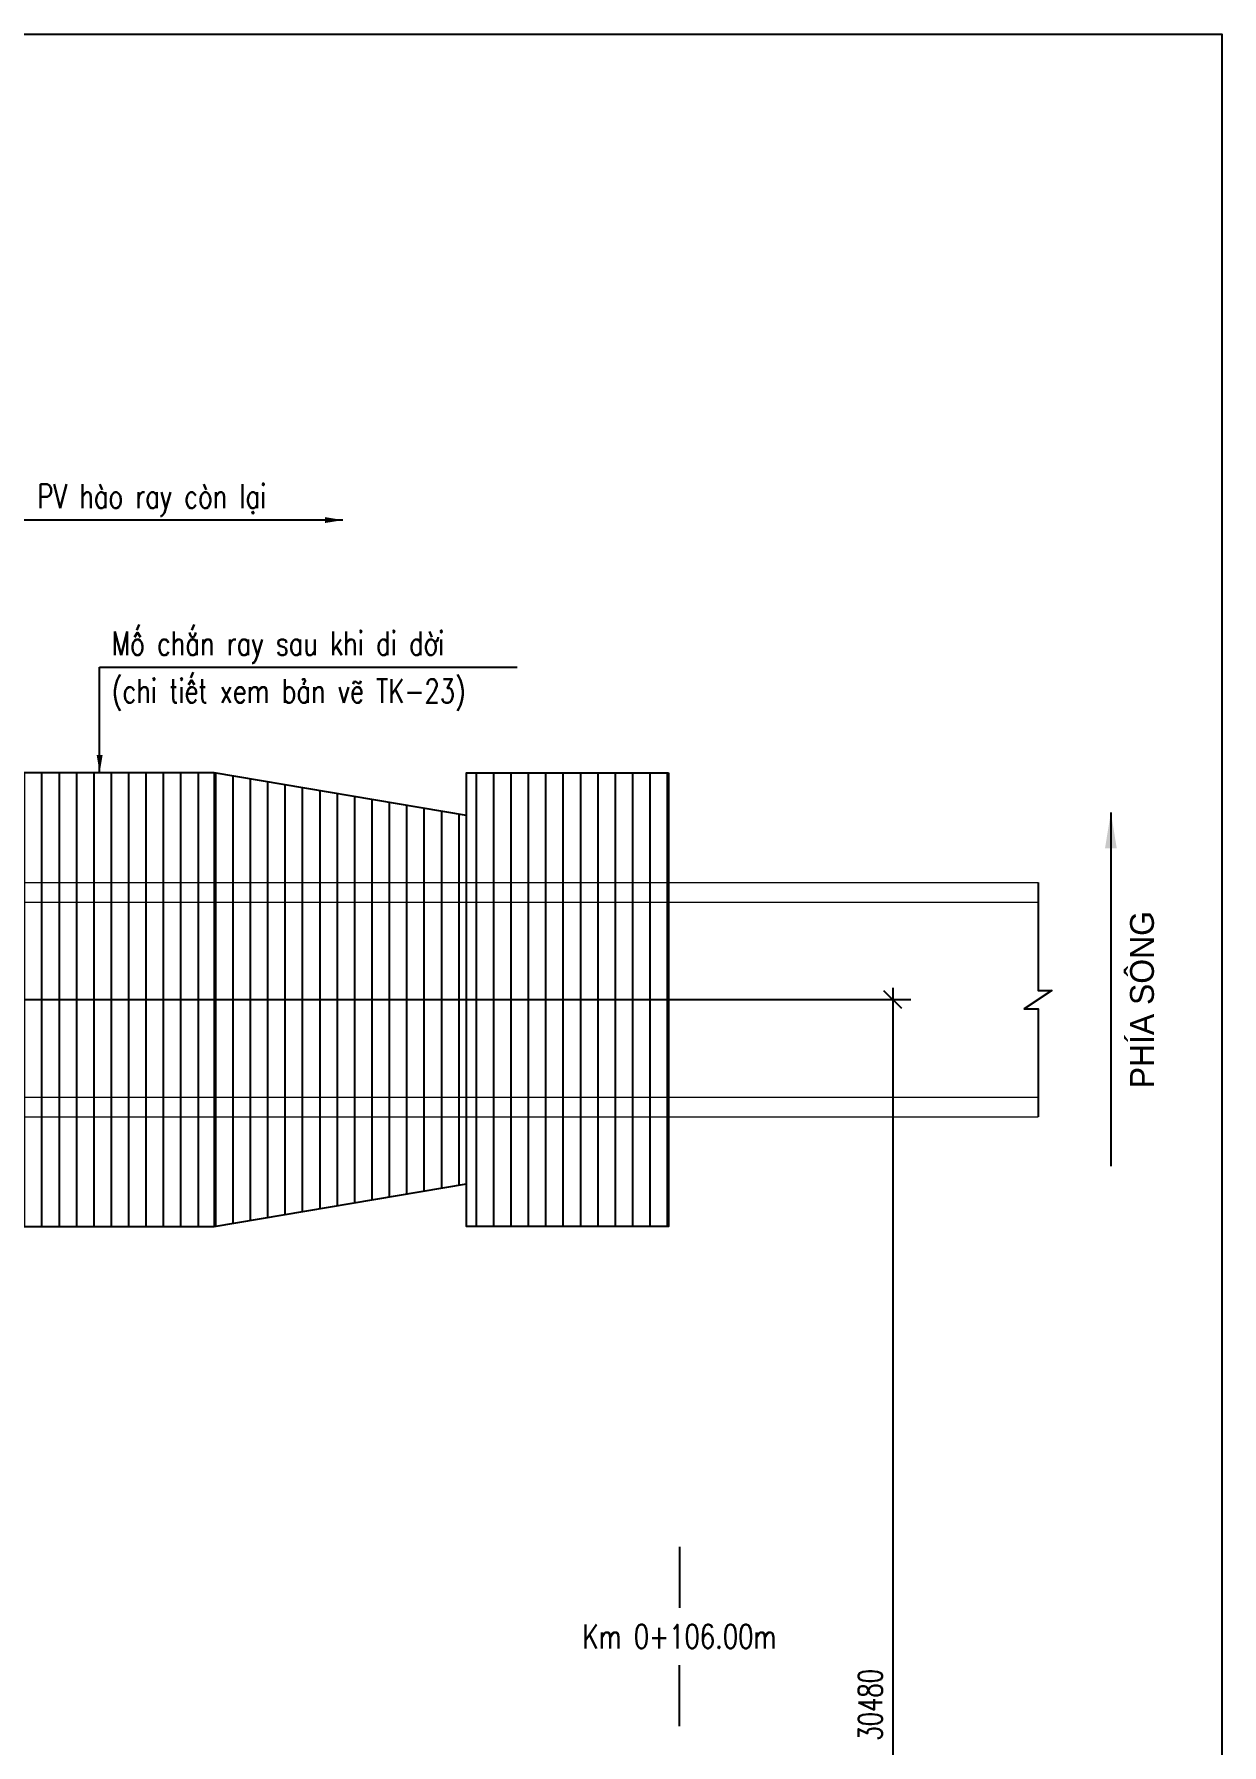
# Model space of a CAD drawing. Header units: millimetres. Extents: x 105795 to 260623, y -660711 to -234400.
# Drawn here: x 239940 to 242930, y -317182 to -312877 of the extents above; entities that cross this region are included whole.
import ezdxf
from ezdxf.enums import TextEntityAlignment as Align

# ---------------------------------------------------------------- set-up
doc = ezdxf.new("R2010")
doc.units = ezdxf.units.MM
doc.header["$LTSCALE"] = 150
doc.header["$MEASUREMENT"] = 0
doc.layers.get('Defpoints').update_dxf_attribs({"color": 255})
for name, color, linetype in [('GhichuLytrinh', 2, 'Continuous'), ('T-Dim', 8, 'Continuous'), ('T-Manh', 8, 'Continuous'), ('T-Thay', 3, 'Continuous'), ('TEXT', 4, 'Continuous'), ('TRI ARC-KQ_Wall', 7, 'Continuous')]:
    doc.layers.add(name, color=color, linetype=linetype)
doc.styles.add('HOA', font='VHAVAN.TTF', dxfattribs={"width": 0.85})
doc.styles.add('THUONG', font='vnsimple.shx', dxfattribs={"width": 0.75})
doc.styles.add('vnsimple', font='vnsimple.shx', dxfattribs={"width": 0.7})
doc.dimstyles.new('30L', dxfattribs={"dimscale": 300, "dimtxt": 0.2, "dimasz": 0.15, "dimexe": 0.15, "dimexo": 0.1, "dimgap": 0.09, "dimtad": 1, "dimdsep": 46, "dimtxsty": 'vnsimple', "dimblk": 'OBLIQUE', "dimcen": 0.09, "dimdle": 0.1, "dimclrd": 256, "dimclre": 256, "dimclrt": 3, "dimadec": 0, "dimazin": 0, "dimtfac": 1, "dimtix": 1, "dimtmove": 1, "dimatfit": 3, "dimfxl": 1, "dimtolj": 1, "dimtzin": 0, "dimarcsym": 0})

# ---------------------------------------------------------------- blocks, each defined once
blk = doc.blocks.new('cnbvnbvnbvbncnbnbvc')
at = {"layer": 'TRI ARC-KQ_Wall', "linetype": 'Continuous'}
h = blk.add_hatch(dxfattribs=at)
h.set_pattern_fill('ANSI31', color=250, scale=350, angle=45)
h.set_pattern_definition([(90, (-241028.04, 318285.366), (-43.75, 0), [])])
h.paths.add_polyline_path([(-635.3, 0), (-1143.6, 0), (-1143.6, -275.5), (-635.3, -275.5)])
h.paths.add_polyline_path([(-635.3, -325.5), (-1143.6, -325.5), (-1143.6, -815.5), (-635.3, -815.5)])
h.paths.add_polyline_path([(-635.3, -865.5), (-1143.6, -865.5), (-1143.6, -1141), (-635.3, -1141)])
h.paths.add_polyline_path([(-635.3, -815.5), (-1143.6, -815.5), (-1143.6, -865.5), (-635.3, -865.5)])
h.paths.add_polyline_path([(-635.3, -275.5), (-1143.6, -275.5), (-1143.6, -325.5), (-635.3, -325.5)])
h.paths.add_polyline_path([(0, -107.3), (-635.3, 0), (-635.3, -275.5), (0, -275.5)])
h.paths.add_polyline_path([(0, -275.5), (-635.3, -275.5), (-635.3, -325.5), (0, -325.5)])
h.paths.add_polyline_path([(0, -325.5), (-635.3, -325.5), (-635.3, -815.5), (0, -815.5)])
h.paths.add_polyline_path([(0, -815.5), (-635.3, -815.5), (-635.3, -865.5), (0, -865.5)])
h.paths.add_polyline_path([(0, -865.5), (-635.3, -865.5), (-635.3, -1141), (0, -1033.8)])
h.paths.add_polyline_path([(508.3, -865.5), (0, -865.5), (0, -1141), (508.3, -1141)])
h.paths.add_polyline_path([(508.3, -815.5), (0, -815.5), (0, -865.5), (508.3, -865.5)])
h.paths.add_polyline_path([(508.3, -325.5), (0, -325.5), (0, -815.5), (508.3, -815.5)])
h.paths.add_polyline_path([(508.3, -275.5), (0, -275.5), (0, -325.5), (508.3, -325.5)])
h.paths.add_polyline_path([(508.3, 0), (0, 0), (0, -275.5), (508.3, -275.5)])
at = {"color": 2}
for points in [[(0, -107.3), (-635.3, 0), (-1143.6, 0), (-1143.6, -1141), (-635.3, -1141), (0, -1033.8)], [(-635.3, 0), (-635.3, -1141)], [(508.3, 0), (508.3, -1141), (0, -1141), (0, 0), (508.3, 0)]]:
    blk.add_lwpolyline(points, dxfattribs=at)
blk = doc.blocks.new('_Oblique')
at = {"color": 0, "linetype": 'ByBlock', "lineweight": -2}
blk.add_line((-0.5, -0.5), (0.5, 0.5), dxfattribs=at)
blk = doc.blocks.new('*D1088')
at = {"layer": 'Defpoints', "color": 0, "linetype": 'Continuous', "transparency": 16777216}
for p in [(239884.5, -315306.7), (240224.5, -318855.9), (242101.7, -318855.9)]:
    blk.add_point(p, dxfattribs=at)
at = {"layer": 'T-Dim', "linetype": 'Continuous', "lineweight": -2, "transparency": 16777216}
for p, q in [((242101.7, -315276.7), (242101.7, -318885.9)), ((239914.5, -315306.7), (242146.7, -315306.7)), ((240254.5, -318855.9), (242146.7, -318855.9))]:
    blk.add_line(p, q, dxfattribs=at)
at = {"layer": 'T-Dim', "linetype": 'Continuous', "lineweight": -2, "transparency": 16777216, "xscale": 45, "yscale": 45, "zscale": 45}
for p, rotation in [((242101.7, -315306.7), 90), ((242101.7, -318855.9), 270)]:
    blk.add_blockref('_Oblique', p, dxfattribs=dict(at, rotation=rotation))
at = {"layer": 'T-Dim', "color": 3, "linetype": 'Continuous', "transparency": 16777216, "insert": (242044.7, -317081.3), "char_height": 60, "attachment_point": 5, "rotation": 90, "style": 'vnsimple'}
blk.add_mtext('\\A1;30480', dxfattribs=at)

msp = doc.modelspace()

# ---------------------------------------------------------------- linework, layer by layer
at = {"layer": 'Defpoints', "linetype": 'Continuous'}
msp.add_lwpolyline([(233179.655, -312876.997), (242929.655, -312876.997), (242929.655, -321276.997), (233179.655, -321276.997)], close=True, dxfattribs=at)
at = {"layer": 'GhichuLytrinh', "color": 8}
for p, q in [((241564.457, -316683.657), (241564.457, -316837.371)), ((241564.457, -317135.007), (241564.457, -316981.293))]:
    msp.add_line(p, q, dxfattribs=at)
at = {"layer": 'T-Manh', "color": 2}
msp.add_lwpolyline([(242467.158, -315011.746), (242467.158, -315283.422), (242502.143, -315283.422), (242432.173, -315330.069), (242467.158, -315330.069), (242467.158, -315601.746)], dxfattribs=at)
at = {"layer": 'T-Thay', "color": 3, "lineweight": 13}
for p, q in [((235544.457, -315011.746), (242467.158, -315011.746)), ((235544.457, -315601.746), (242467.158, -315601.746))]:
    msp.add_line(p, q, dxfattribs=at)
at = {"layer": 'T-Thay', "color": 7, "lineweight": 13}
for p, q in [((235544.457, -315061.746), (242467.158, -315061.746)), ((235544.457, -315551.746), (242467.158, -315551.746))]:
    msp.add_line(p, q, dxfattribs=at)

# ---------------------------------------------------------------- block references
at = {"linetype": 'Continuous'}
msp.add_blockref('cnbvnbvnbvbncnbnbvc', (241028.04, -314736.222), dxfattribs=at)

# ---------------------------------------------------------------- texts
at = {"layer": 'TEXT', "style": 'THUONG', "width": 0.75}
for s, p in [('PV hµo ray cßn l¹i', (239947.691, -314069.757)), ('Mè ch¾n ray sau khi di dêi', (240135.424, -314439.909)), ('(chi tiÕt xem b¶n vÏ TK-23)', (240135.424, -314559.909))]:
    msp.add_text(s, height=60, dxfattribs=at).set_placement(p)
at = {"layer": 'TEXT', "style": 'HOA'}
msp.add_text('PhÝa s«ng', height=60, rotation=90, dxfattribs=at).set_placement((242728.719, -315306.746), align=Align.MIDDLE_CENTER)
at = {"layer": 'TEXT', "style": 'THUONG', "width": 0.75}
msp.add_text('Km 0+106.00m', height=60, dxfattribs=at).set_placement((241564.457, -316909.332), align=Align.MIDDLE_CENTER)

# ---------------------------------------------------------------- dimensions: what is measured, and where the dimension line sits
at = {"layer": 'T-Dim', "linetype": 'Continuous'}
dim = msp.add_linear_dim(base=(242101.729, -318855.89), p1=(239884.457, -315306.746), p2=(240224.457, -318855.89), angle=90, text='30480', dimstyle='30L', dxfattribs=at)
dim.commit()
dim.dimension.update_dxf_attribs({"geometry": '*D1088', "text_midpoint": (242044.729, -317081.318)})

# ---------------------------------------------------------------- leaders
for points, override in [([(240717.13, -314099.757), (240596.136, -314099.757), (239857.046, -314099.757)], {"dimtad": 0}), ([(240104.688, -314736.222), (240104.688, -314469.909), (241155.414, -314469.909)], {"dimtad": 0}), ([(242650.438, -314835.667), (242650.438, -315725.667)], {"dimasz": 0.3, "dimgap": 0.09, "dimtad": 0, "dimclrd": 1})]:
    msp.add_leader(points, dimstyle='30L', override=override, dxfattribs=at)

doc.saveas('drawing.dxf')
